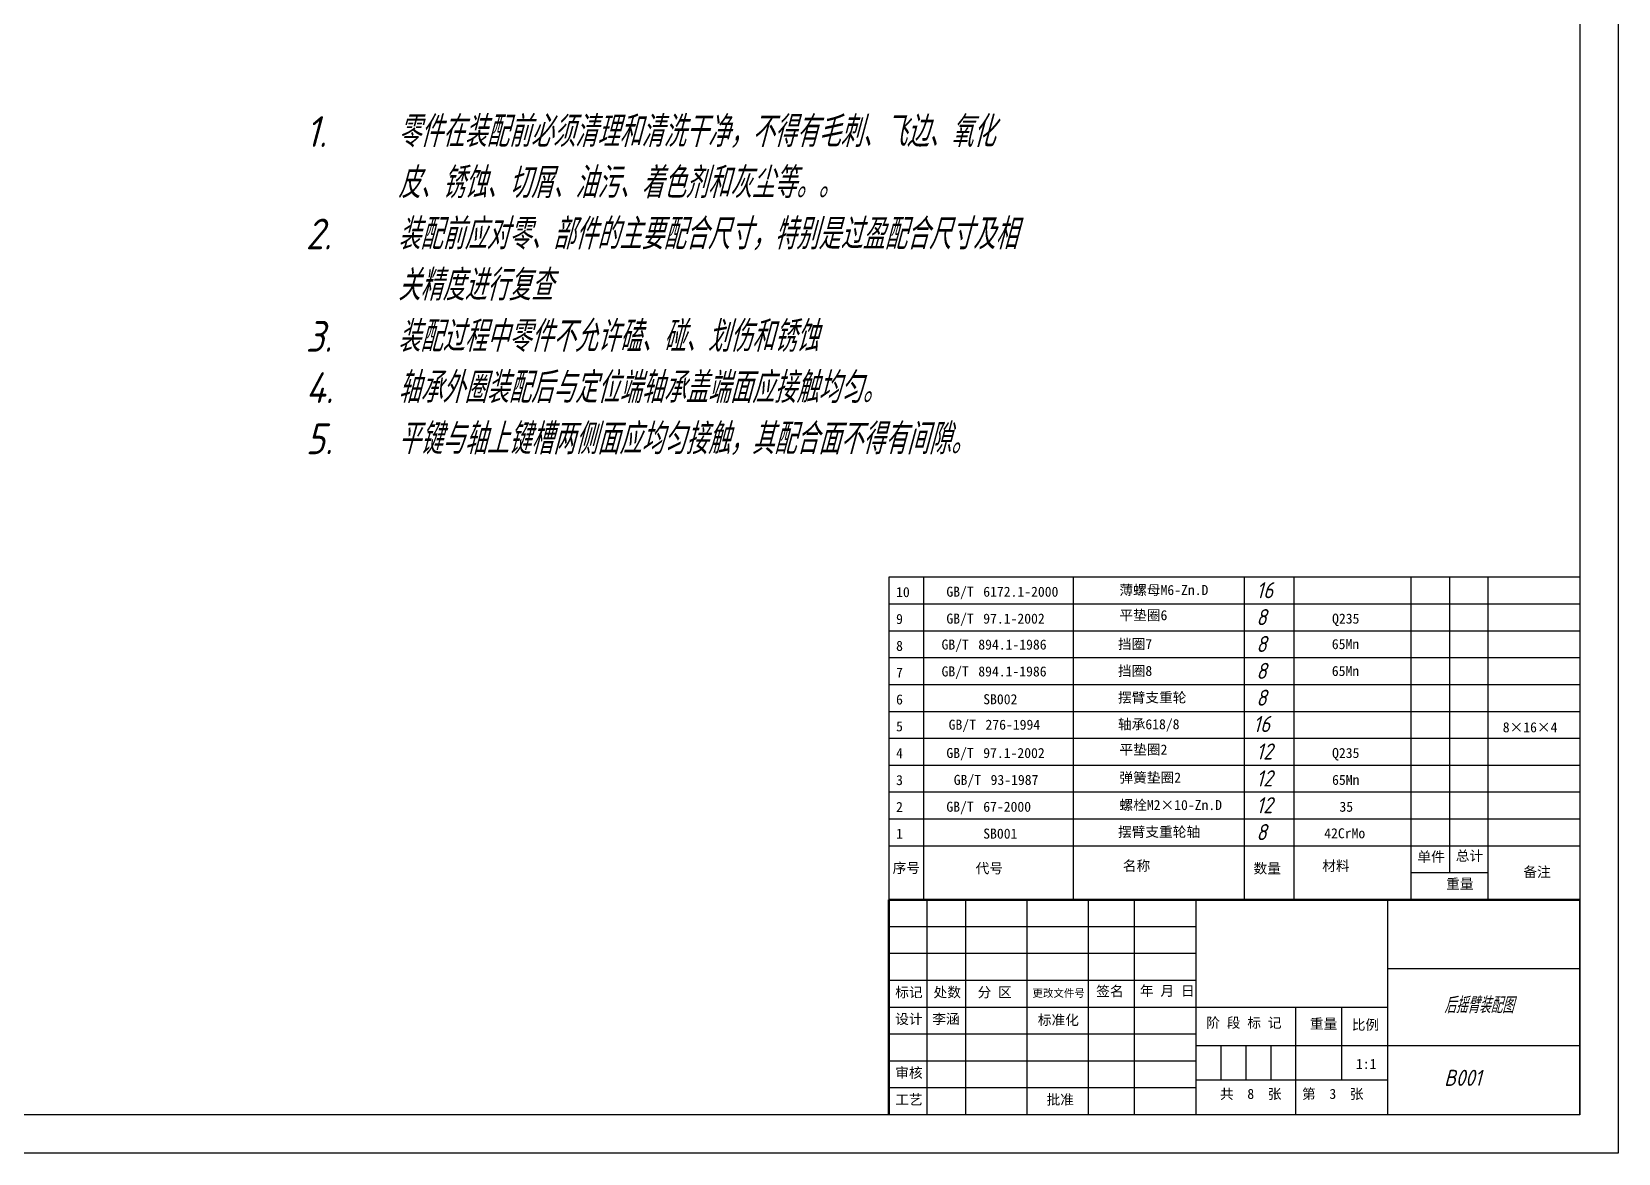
# Model space of a CAD drawing. Header units: millimetres. Extents: x -617 to 224, y -992 to -398.
# Drawn here: x -189 to 224.3, y -992 to -700 of the extents above; entities that cross this region are included whole.
import ezdxf

# ---------------------------------------------------------------- set-up
doc = ezdxf.new("R2010")
doc.units = ezdxf.units.MM
doc.header["$LTSCALE"] = 10
doc.layers.add('1轮廓实线层', color=7, linetype='Continuous', lineweight=50)
doc.layers.add('2细线层', color=4, linetype='Continuous')
doc.layers.add('6文字层', color=7, linetype='Continuous')
doc.styles.add('5', font='gbeitc.shx', dxfattribs={"height": 5, "bigfont": 'gbcbig.shx'})
doc.styles.add('8', font='gbeitc.shx', dxfattribs={"height": 8, "bigfont": 'gbcbig.shx'})

# ---------------------------------------------------------------- blocks, each defined once
blk = doc.blocks.new('标题栏')
at = {"layer": '1轮廓实线层'}
for p in [(-180, 0), (0, 56)]:
    blk.add_line(p, (-180, 56), dxfattribs=at)
at = {"layer": '2细线层'}
for p, q in [((-170, 0), (-170, 56)), ((-160, 0), (-160, 56)), ((-144, 0), (-144, 56)), ((-128, 0), (-128, 56)), ((-116, 0), (-116, 56)), ((-100, 0), (-100, 56)), ((-50, 0), (-50, 56)), ((0, 0), (0, 56)), ((-100, 49), (-180, 49)), ((-100, 42), (-180, 42)), ((0, 38), (-50, 38)), ((-100, 35), (-180, 35)), ((-100, 28), (-180, 28)), ((-50, 28), (-100, 28)), ((-74, 0), (-74, 28)), ((-62, 9), (-62, 28)), ((-100, 21), (-180, 21)), ((0, 18), (-100, 18)), ((-93.5, 18), (-93.5, 9)), ((-87, 18), (-87, 9)), ((-80.5, 18), (-80.5, 9)), ((-100, 14), (-180, 14)), ((-50, 9), (-100, 9)), ((-100, 7), (-180, 7)), ((0, 0), (-180, 0))]:
    blk.add_line(p, q, dxfattribs=at)
blk = doc.blocks.new('明细1')
at = {"layer": '6文字层'}
for p, q in [((180, 14), (0, 14)), ((0, 14), (0, 0)), ((9, 14), (9, 0)), ((48, 14), (48, 0)), ((92.5, 14), (92.5, 0)), ((105.5, 14), (105.5, 0)), ((136, 14), (136, 0)), ((146, 14), (146, 7)), ((156, 14), (156, 0)), ((180, 14), (180, 0)), ((156, 7), (136, 7)), ((180, 0), (0, 0))]:
    blk.add_line(p, q, dxfattribs=at)
blk = doc.blocks.new('明细2')
at = {"layer": '6文字层'}
for p, q in [((180, 7), (0, 7)), ((0, 7), (0, 0)), ((9, 7), (9, 0)), ((48, 7), (48, 0)), ((92.5, 7), (92.5, 0)), ((105.5, 7), (105.5, 0)), ((136, 7), (136, 0)), ((146, 7), (146, 0)), ((156, 7), (156, 0)), ((180, 7), (180, 0))]:
    blk.add_line(p, q, dxfattribs=at)

msp = doc.modelspace()

# ---------------------------------------------------------------- linework, layer by layer
at = {"color": 1}
for p, q in [((224.325, -398.037), (224.325, -992.037)), ((224.325, -992.037), (-616.675, -992.037))]:
    msp.add_line(p, q, dxfattribs=at)
for p, q in [((214.325, -408.037), (214.325, -982.037)), ((214.325, -982.037), (-591.675, -982.037))]:
    msp.add_line(p, q)
at = {"layer": '6文字层', "lineweight": -2}
for points in [[(34.542, -926.087), (48.358, -926.087)], [(34.542, -926.087), (42.526, -926.087)], [(34.542, -926.087), (214.325, -926.087)], [(42.526, -926.087), (82.478, -926.087)], [(82.478, -926.087), (42.526, -926.087)], [(82.478, -926.087), (126.407, -926.087)], [(126.407, -926.087), (82.478, -926.087)], [(126.407, -926.087), (134.422, -926.087)], [(134.422, -926.087), (126.407, -926.087)], [(134.422, -926.087), (172.37, -926.087)], [(172.37, -926.087), (134.422, -926.087)], [(172.37, -926.087), (194.349, -926.087)], [(182.358, -926.087), (172.37, -926.087)], [(194.349, -926.087), (182.358, -926.087)]]:
    msp.add_lwpolyline(points, dxfattribs=at)
for points in [[(42.526, -926.087), (42.526, -926.087), (34.542, -926.087), (34.542, -926.087)], [(214.325, -926.087), (214.325, -926.087), (34.542, -926.087), (34.542, -926.087)], [(194.349, -926.087), (194.349, -926.087), (214.325, -926.087), (214.325, -926.087)], [(214.325, -926.087), (214.325, -926.087), (194.349, -926.087), (194.349, -926.087)], [(214.325, -982.037), (214.325, -982.037), (34.542, -982.037), (34.542, -982.037)]]:
    msp.add_open_spline(points, degree=3, dxfattribs=at)

# ---------------------------------------------------------------- block references
at = {"layer": '6文字层'}
for name, p in [('明细2', (34.325, -849.037)), ('明细2', (34.325, -856.037)), ('明细2', (34.325, -863.037)), ('明细2', (34.325, -870.037)), ('明细2', (34.325, -877.037)), ('明细2', (34.325, -884.037)), ('明细2', (34.325, -891.037)), ('明细2', (34.325, -898.037)), ('明细2', (34.325, -905.037)), ('明细2', (34.325, -912.037)), ('明细1', (34.325, -926.037)), ('标题栏', (214.325, -982.037))]:
    msp.add_blockref(name, p, dxfattribs=at)

# ---------------------------------------------------------------- texts
at = {"layer": '6文字层', "attachment_point": 1, "style": '8'}
for s, width, insert, char_height in [('\\pxi-3,l3,t3;1.^I零件在装配前必须清理和清洗干净，不得有毛刺、飞边、氧化皮、锈蚀、切屑、油污、着色剂和灰尘等。。\\P2.^I装配前应对零、部件的主要配合尺寸，特别是过盈配合尺寸及相关精度进行复查\\P3.^I装配过程中零件不允许磕、碰、划伤和锈蚀\\P4.^I轴承外圈装配后与定位端轴承盖端面应接触均匀。\\P5.^I平键与轴上键槽两侧面应均匀接触，其配合面不得有间隙。', 189.36727, (-117.613, -721.952), 8), ('16', 39.31083, (130.03, -843.304), 4.186), ('8', 39.31083, (130.03, -850.308), 4.186), ('8', 39.31083, (130.03, -857.316), 4.186), ('8', 39.31083, (130.03, -864.316), 4.186), ('8', 39.31083, (130.03, -871.3), 4.186), ('16', 39.31083, (129.24, -878.154), 4.186), ('12', 39.31083, (130.03, -885.308), 4.186), ('12', 39.31083, (130.03, -892.308), 4.186), ('12', 39.31083, (130.03, -899.304), 4.186), ('8', 39.31083, (130.03, -906.3), 4.186), ('后摇臂装配图', 57.43161, (178.964, -951.367), 4.186), ('B001', 57.43161, (178.964, -970.298), 4.186)]:
    msp.add_mtext_dynamic_manual_height_columns(s, width=width, gutter_width=40, heights=[0], dxfattribs=dict(at, insert=insert, char_height=char_height))
at = {"layer": '6文字层', "lineweight": -2, "attachment_point": 1, "style": '5'}
for s, insert, char_height in [('{\\fSimSun|b0|i0|c0;10}', (36.187, -844.579), 2.61628), ('{\\fSimSun|b0|i0|c0;GB/T}', (49.292, -844.48), 2.61628), ('{\\fSimSun|b0|i0|c134|p2;6172.1-2000}', (58.891, -844.48), 2.61628), ('{\\fSimSun|b0|i0|c134|p2;薄螺母M6-Zn.D}', (94.373, -844.035), 2.61628), ('{\\fSimSun|b0|i0|c0;GB/T}', (49.292, -851.485), 2.61628), ('{\\fSimSun|b0|i0|c134|p2;平垫圈6}', (94.373, -850.594), 2.61628), ('{\\fSimSun|b0|i0|c0;9}', (36.187, -851.576), 2.61628), ('{\\fSimSun|b0|i0|c0;97.1-2002}', (58.891, -851.485), 2.61628), ('{\\fSimSun|b0|i0|c0;Q235}', (149.77, -851.485), 2.61628), ('{\\fSimSun|b0|i0|c0;8}', (36.187, -858.574), 2.61628), ('{\\fSimSun|b0|i0|c0;GB/T}', (48.029, -858.24), 2.61628), ('{\\fSimSun|b0|i0|c134|p2;894.1-1986}', (57.598, -858.24), 2.61628), ('{\\fSimSun|b0|i0|c134|p54;挡圈7}', (93.991, -858.109), 2.61628), ('{\\fSimSun|b0|i0|c0;65Mn}', (149.702, -858.12), 2.61628), ('{\\fSimSun|b0|i0|c0;7}', (36.187, -865.571), 2.61628), ('{\\fSimSun|b0|i0|c0;GB/T}', (48.029, -865.24), 2.61628), ('{\\fSimSun|b0|i0|c134|p2;894.1-1986}', (57.598, -865.24), 2.61628), ('{\\fSimSun|b0|i0|c134|p54;挡圈8}', (93.991, -865.109), 2.61628), ('{\\fSimSun|b0|i0|c0;65Mn}', (149.702, -865.12), 2.61628), ('{\\fSimSun|b0|i0|c134|p54;摆臂支重轮}', (93.991, -872.024), 2.61628), ('{\\fSimSun|b0|i0|c0;6}', (36.187, -872.539), 2.61628), ('{\\fSimSun|b0|i0|c0;5}', (36.187, -879.536), 2.61628), ('{\\fSimSun|b0|i0|c0;GB/T}', (49.883, -879.108), 2.61628), ('{\\fSimSun|b0|i0|c0;276-1994}', (59.482, -879.108), 2.61628), ('{\\fSimSun|b0|i0|c134|p54;轴承618/8}', (93.991, -878.992), 2.61628), ('{\\fSimSun|b0|i0|c134|p2;8×16×4}', (194.236, -879.789), 2.61628), ('{\\fSimSun|b0|i0|c0;4}', (36.187, -886.534), 2.61628), ('{\\fSimSun|b0|i0|c0;GB/T}', (49.292, -886.485), 2.61628), ('{\\fSimSun|b0|i0|c0;97.1-2002}', (58.891, -886.485), 2.61628), ('{\\fSimSun|b0|i0|c134|p2;平垫圈2}', (94.373, -885.594), 2.61628), ('{\\fSimSun|b0|i0|c0;Q235}', (149.77, -886.485), 2.61628), ('{\\fSimSun|b0|i0|c134|p2;弹簧垫圈2}', (94.373, -892.889), 2.61628), ('{\\fSimSun|b0|i0|c0;3}', (36.187, -893.532), 2.61628), ('{\\fSimSun|b0|i0|c0;GB/T}', (51.206, -893.483), 2.61628), ('{\\fSimSun|b0|i0|c0;93-1987}', (60.805, -893.483), 2.61628), ('{\\fSimSun|b0|i0|c0;65Mn}', (149.77, -893.483), 2.61628), ('{\\fSimSun|b0|i0|c0;2}', (36.187, -900.529), 2.61628), ('{\\fSimSun|b0|i0|c0;GB/T}', (49.292, -900.48), 2.61628), ('{\\fSimSun|b0|i0|c134|p2;67-2000}', (58.891, -900.48), 2.61628), ('{\\fSimSun|b0|i0|c134|p2;螺栓M2×10-Zn.D}', (94.373, -900.035), 2.61628), ('{\\fSimSun|b0|i0|c0;35}', (151.684, -900.48), 2.61628), ('{\\fSimSun|b0|i0|c0;1}', (36.187, -907.497), 2.61628), ('{\\fSimSun|b0|i0|c134|p54;摆臂支重轮轴}', (93.991, -907.024), 2.61628), ('{\\fSimSun|b0|i0|c0;42CrMo}', (147.729, -907.387), 2.61628), ('{\\fSimSun|b0|i0|c134|p54;单件}', (172, -913.503), 2.61628), ('{\\fSimSun|b0|i0|c134|p54;总计}', (181.988, -913.258), 2.61628), ('{\\fSimSun|b0|i0|c134|p54;序号}', (35.286, -916.416), 2.61628), ('{\\fSimSun|b0|i0|c134|p54;代号}', (56.903, -916.527), 2.61628), ('{\\fSimSun|b0|i0|c134|p54;名称}', (95.265, -915.86), 2.61628), ('{\\fSimSun|b0|i0|c134|p54;数量}', (129.302, -916.551), 2.61628), ('{\\fSimSun|b0|i0|c134|p54;材料}', (147.208, -915.86), 2.61628), ('{\\fSimSun|b0|i0|c134|p54;备注}', (199.589, -917.449), 2.61628), ('{\\fSimSun|b0|i0|c134|p54;重量}', (179.486, -920.564), 2.61628), ('{\\fSimSun|b0|i0|c134|p54;标记}', (35.957, -948.795), 2.61628), ('{\\fSimSun|b0|i0|c134|p54;处数}', (45.945, -948.795), 2.61628), ('{\\fSimSun|b0|i0|c134|p54;分 区}', (57.41, -948.795), 2.61628), ('{\\fSimSun|b0|i0|c134|p54;更改文件号}', (71.713, -949.344), 2), ('{\\fSimSun|b0|i0|c134|p54;签名}', (88.331, -948.505), 2.61628), ('{\\fSimSun|b0|i0|c134|p54;年 月 日}', (99.713, -948.418), 2.61628), ('{\\fSimSun|b0|i0|c134|p54;设计}', (35.957, -955.763), 2.61628), ('{\\fSimSun|b0|i0|c134|p54;李涵}', (45.612, -955.763), 2.61628), ('{\\fSimSun|b0|i0|c134|p54;标准化}', (73.103, -956.019), 2.61628), ('{\\fSimSun|b0|i0|c134|p54;阶 段 标 记}', (116.991, -956.728), 2.61628), ('{\\fSimSun|b0|i0|c134|p54;重量}', (143.979, -956.997), 2.61628), ('{\\fSimSun|b0|i0|c134|p54;比例}', (154.903, -957.261), 2.61628), ('{\\fSimSun|b0|i0|c134|p54;审核}', (35.957, -969.759), 2.61628), ('{\\fSimSun|b0|i0|c134|p2;1:1}', (155.982, -967.454), 2.61628), ('{\\fSimSun|b0|i0|c134|p54;共  8  张   第  3  张}', (120.559, -975.268), 2.61628), ('{\\fSimSun|b0|i0|c134|p54;工艺}', (35.957, -976.756), 2.61628), ('{\\fSimSun|b0|i0|c134|p54;批准}', (75.394, -976.764), 2.61628)]:
    msp.add_mtext(s, dxfattribs=dict(at, insert=insert, char_height=char_height))
at = {"layer": '6文字层', "lineweight": -2, "char_height": 2.61628, "width": 14.53488, "attachment_point": 1, "style": '5'}
for s, insert in [('{\\fSimSun|b0|i0|c134|p2;SB002}', (58.891, -872.48)), ('{\\fSimSun|b0|i0|c134|p2;SB001}', (58.891, -907.48))]:
    msp.add_mtext(s, dxfattribs=dict(at, insert=insert))

doc.saveas('drawing.dxf')
